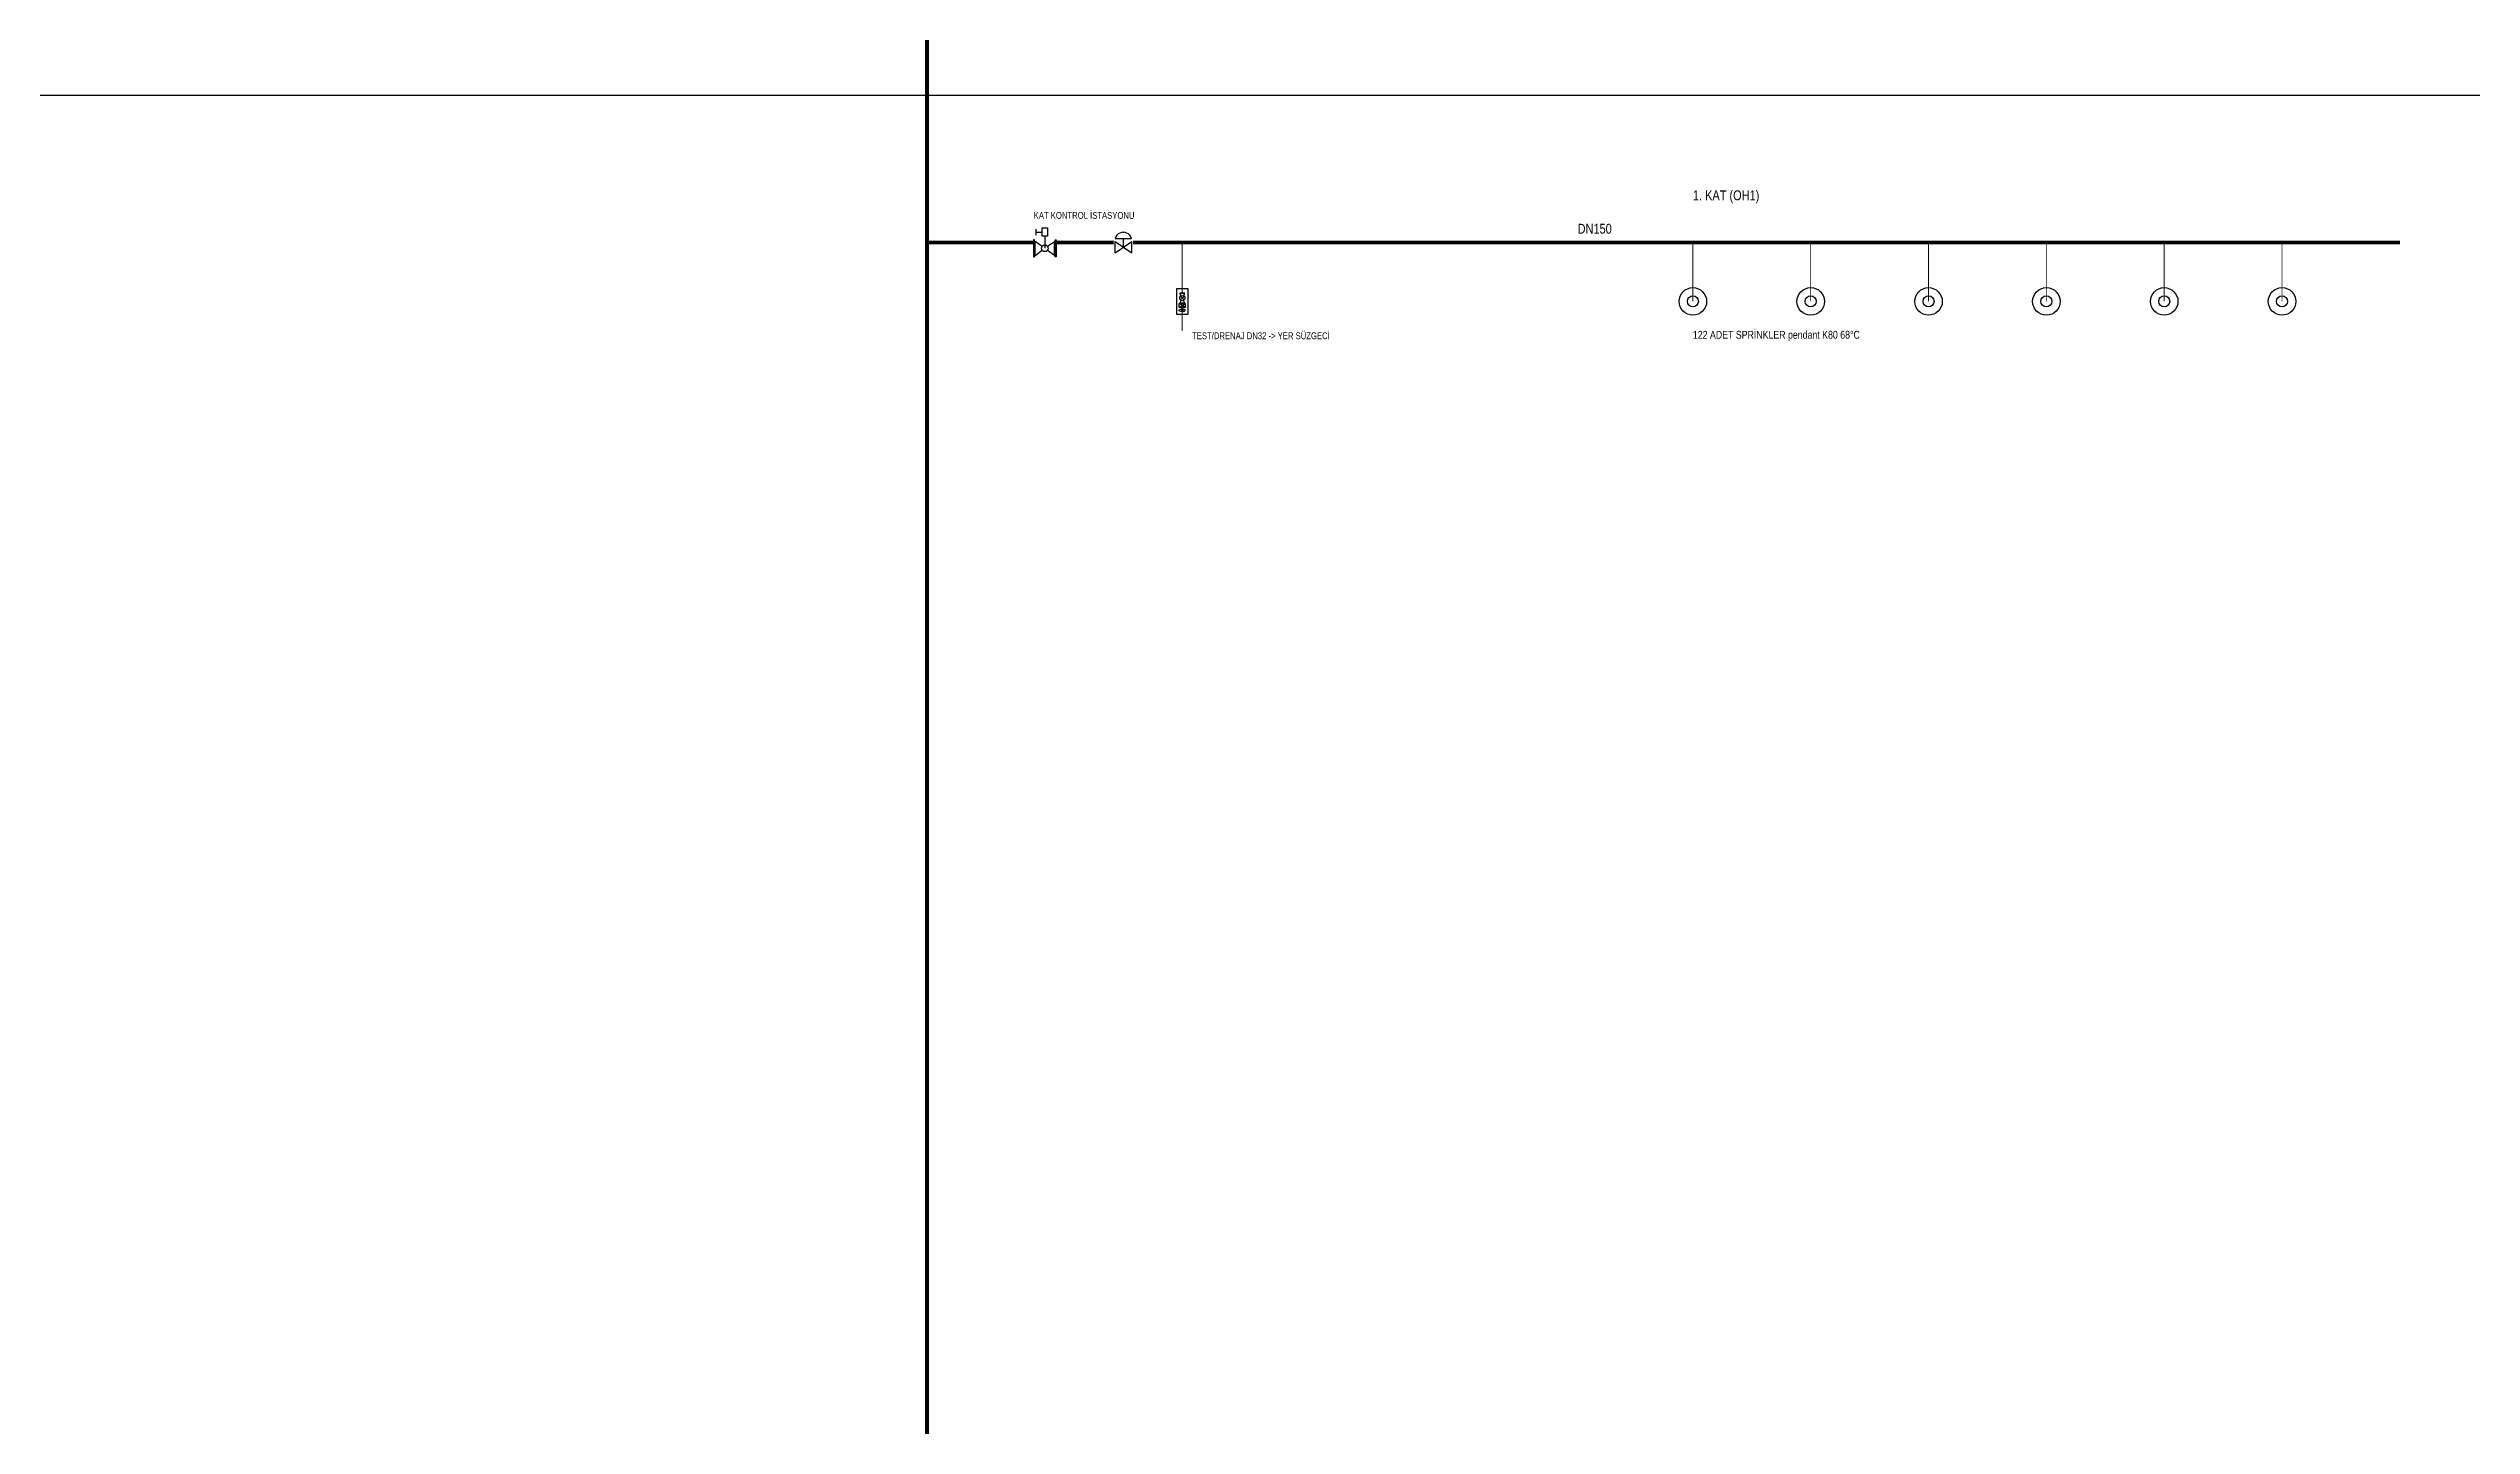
# Model space of a CAD drawing. Header units: centimetres. Extents: x 247996 to 269940, y -458027 to -450648.
# Drawn here: x 258605 to 261073, y -453905 to -452502 of the extents above; entities that cross this region are included whole.
import ezdxf
from ezdxf.enums import TextEntityAlignment as Align

# ---------------------------------------------------------------- set-up
doc = ezdxf.new("R2010")
doc.units = ezdxf.units.CM
for name, color, linetype in [('MTY-SPRINKLER', 15, 'Continuous'), ('MTY-SPRINKLER-BORU', 140, 'Continuous'), ('MTY-SPRINKLER-CAP', 141, 'Continuous'), ('MTY-YANGIN-SEMA', 7, 'Continuous'), ('MTY-YANGIN-VANA', 1, 'Continuous')]:
    doc.layers.add(name, color=color, linetype=linetype)
doc.styles.add('ROTAS', font='arial.ttf')

# ---------------------------------------------------------------- blocks, each defined once
blk = doc.blocks.new('ASL-IZL-KELEBEK')
for p, q in [((-4.4, -6.8), (-17.1, 1.9)), ((-17.1, -22.4), (-17.1, 1.9)), ((-15.3, 12.6), (-15.3, 23.4)), ((-15.3, 12.6), (-15.3, 23.4)), ((-15.3, 12.6), (-15.3, 23.4)), ((-15.3, 12.6), (-15.3, 23.4)), ((-15.3, 18), (-4.7, 18)), ((-15.3, 18), (-4.7, 18)), ((-15.3, 18), (-4.7, 18)), ((-15.3, 18), (-4.7, 18)), ((0.1, 10.8), (0.1, -10.2)), ((4.6, -6.7), (17.1, 1.9)), ((17.1, -22.4), (17.1, 1.9)), ((-17.1, -22.4), (-4.4, -13.6)), ((17.1, -22.4), (4.6, -13.7))]:
    blk.add_line(p, q)
for points in [[(-18.2, 4.8), (-20, 4.8), (-20, -25.2), (-18.2, -25.2), (-18.2, 4.8)], [(4.9, 25.2), (4.9, 10.8), (-4.7, 10.8), (-4.7, 25.2), (4.9, 25.2)], [(4.9, 25.2), (4.9, 10.8), (-4.7, 10.8), (-4.7, 25.2), (4.9, 25.2)], [(4.9, 25.2), (4.9, 10.8), (-4.7, 10.8), (-4.7, 25.2), (4.9, 25.2)], [(4.9, 25.2), (4.9, 10.8), (-4.7, 10.8), (-4.7, 25.2), (4.9, 25.2)], [(18.2, 4.8), (20, 4.8), (20, -25.2), (18.2, -25.2), (18.2, 4.8)]]:
    blk.add_lwpolyline(points)
blk.add_circle((0.1, -10.2), 5.68)
blk = doc.blocks.new('ASL-FS')
for p, q in [((-16.3, 7.7), (16.2, 7.7)), ((-16.2, -20), (-16.2, 2)), ((-16.2, 2), (16.3, -20)), ((-16.2, -20), (16.3, 2)), ((0.1, -9), (0.1, 7.7)), ((16.3, -20), (16.3, 2))]:
    blk.add_line(p, q)
blk.add_lwpolyline([(16.2, 7.7), (14.8, 11.1), (12.8, 14.1), (10.1, 16.6), (7, 18.5), (3.5, 19.6), (-0.1, 20), (-3.7, 19.6), (-7.2, 18.5), (-10.3, 16.6), (-12.9, 14.1), (-15, 11.1), (-16.3, 7.7)])
blk = doc.blocks.new('ASL-TEST')
for p, q in [((-34.2, 4.8), (-31.8, 10.2)), ((-28.5, 10.2), (-26.1, 4.8)), ((-27.4, 0), (-21.1, 0)), ((-21.1, 10.2), (-6.9, -10.2)), ((-21.1, -10.2), (-6.9, 10.2)), ((-21.1, 10.2), (-6.9, -10.2)), ((-21.1, -10.2), (-6.9, 10.2)), ((-6.9, 0), (-5.6, 0)), ((-5.6, 8.4), (3.3, 4)), ((-5.6, -8.4), (-5.6, 8.4)), ((5, -6.3), (17.5, 6.3)), ((5, 6.3), (17.5, -6.3)), ((19.2, 4), (28, 8.4)), ((28, -8.4), (28, 8.4)), ((-34.2, -4.8), (-31.8, -10.2)), ((-28.5, -10.2), (-26.1, -4.8)), ((-5.6, -8.4), (3.3, -4)), ((19.2, -4), (28, -8.4))]:
    blk.add_line(p, q)
for points in [[(-44.2, -18.7), (-44.2, 18.7), (44.2, 18.7), (44.2, -18.7), (-44.2, -18.7)], [(-34.2, -4.8), (-34.2, 4.8)], [(-27.4, -2.4), (-27.4, 2.4), (-33.2, 2.4), (-33.2, -2.4), (-27.4, -2.4)], [(-31.8, 10.2), (-28.5, 10.2)], [(-26.1, -4.8), (-26.1, 4.8)], [(-21.1, -10.2), (-21.1, 10.2), (-6.9, 10.2), (-6.9, -10.2), (-21.1, -10.2)], [(-31.8, -10.2), (-28.5, -10.2)]]:
    blk.add_lwpolyline(points)
blk.add_circle((11.2, 0), 8.88)
blk = doc.blocks.new('ASL-SPR-PE')
for radius in [12.5, 5]:
    blk.add_circle((0, 0), radius)

msp = doc.modelspace()

# ---------------------------------------------------------------- linework, layer by layer
at = {"layer": 'MTY-SPRINKLER-BORU'}
for points, const_width in [([(258650, -456510), (259500, -456510), (259500, -451250)], 4), ([(259500, -452700), (261000, -452700)], 4), ([(259760, -452700), (259760, -452790)], 1), ([(260280, -452700), (260280, -452760)], 0.8), ([(260400, -452700), (260400, -452760)], 0.8), ([(260520, -452700), (260520, -452760)], 0.8), ([(260640, -452700), (260640, -452760)], 0.8), ([(260760, -452700), (260760, -452760)], 0.8), ([(260880, -452700), (260880, -452760)], 0.8)]:
    msp.add_lwpolyline(points, dxfattribs=dict(at, const_width=const_width))
at = {"layer": 'MTY-YANGIN-SEMA'}
msp.add_lwpolyline([(256800, -452550), (263900, -452550)], dxfattribs=at)

# ---------------------------------------------------------------- block references
at = {"layer": 'MTY-SPRINKLER', "xscale": 1.12, "yscale": 1.12}
for p in [(260280, -452760), (260400, -452760), (260520, -452760), (260640, -452760), (260760, -452760), (260880, -452760)]:
    msp.add_blockref('ASL-SPR-PE', p, dxfattribs=at)

# ---------------------------------------------------------------- texts
at = {"layer": 'MTY-YANGIN-VANA', "style": 'ROTAS', "width": 0.8}
msp.add_text('TEST/DRENAJ DN32 -> YER SÜZGECİ', height=7, dxfattribs=at).set_placement((259770, -452795), align=Align.MIDDLE_LEFT)

# ---------------------------------------------------------------- wipeouts: each hides what was drawn before it
for points in [[(260278, -452662.5), (260341.5, -452662.5), (260341.5, -452647.5), (260278, -452647.5)], [(260278.4, -452800), (260420.5, -452800), (260420.5, -452788), (260278.4, -452788)]]:
    msp.add_wipeout(points)

# ---------------------------------------------------------------- next in the draw order: texts
at = {"layer": 'MTY-YANGIN-SEMA', "style": 'ROTAS', "width": 0.8}
msp.add_text('1. KAT (OH1)', height=10, dxfattribs=at).set_placement((260280, -452660), align=Align.BOTTOM_LEFT)
msp.add_text('122 ADET SPRİNKLER pendant K80 68°C', height=8, dxfattribs=at).set_placement((260280, -452790), align=Align.TOP_LEFT)

# ---------------------------------------------------------------- next in the draw order: wipeouts: each hides what was drawn before it
for points in [[(259632, -452700), (259631.1, -452695.4), (259628.5, -452691.5), (259624.6, -452688.9), (259620, -452688), (259615.4, -452688.9), (259611.5, -452691.5), (259608.9, -452695.4), (259608, -452700), (259608.9, -452704.6), (259611.5, -452708.5), (259615.4, -452711.1), (259620, -452712), (259624.6, -452711.1), (259628.5, -452708.5), (259631.1, -452704.6)], [(259710, -452700), (259709.2, -452696.2), (259707.1, -452692.9), (259703.8, -452690.8), (259700, -452690), (259696.2, -452690.8), (259692.9, -452692.9), (259690.8, -452696.2), (259690, -452700), (259690.8, -452703.8), (259692.9, -452707.1), (259696.2, -452709.2), (259700, -452710), (259703.8, -452709.2), (259707.1, -452707.1), (259709.2, -452703.8)], [(260163.6, -452696.5), (260192.4, -452696.5), (260192.4, -452681.5), (260163.6, -452681.5)], [(259768, -452760), (259767.4, -452756.9), (259765.7, -452754.3), (259763.1, -452752.6), (259760, -452752), (259756.9, -452752.6), (259754.3, -452754.3), (259752.6, -452756.9), (259752, -452760), (259752.6, -452763.1), (259754.3, -452765.7), (259756.9, -452767.4), (259760, -452768), (259763.1, -452767.4), (259765.7, -452765.7), (259767.4, -452763.1)]]:
    msp.add_wipeout(points)

# ---------------------------------------------------------------- next in the draw order: block references
at = {"layer": 'MTY-YANGIN-VANA'}
for name, p, xscale, yscale in [('ASL-IZL-KELEBEK', (259620, -452700), 0.5850000000000001, 0.5850000000000001), ('ASL-FS', (259700, -452700), 0.52, 0.52)]:
    msp.add_blockref(name, p, dxfattribs=dict(at, xscale=xscale, yscale=yscale))
at = {"layer": 'MTY-YANGIN-VANA', "xscale": 0.3, "yscale": 0.3, "rotation": 90}
msp.add_blockref('ASL-TEST', (259760, -452760), dxfattribs=at)

# ---------------------------------------------------------------- next in the draw order: texts
at = {"layer": 'MTY-SPRINKLER-CAP', "style": 'ROTAS', "width": 0.8}
msp.add_text('DN150', height=10, dxfattribs=at).set_placement((260180, -452694), align=Align.BOTTOM_CENTER)

# ---------------------------------------------------------------- next in the draw order: wipeouts: each hides what was drawn before it
msp.add_wipeout([(259620.7, -452679.8), (259696.5, -452679.8), (259696.5, -452669.2), (259620.7, -452669.2)])

# ---------------------------------------------------------------- next in the draw order: texts
at = {"layer": 'MTY-YANGIN-VANA', "style": 'ROTAS', "width": 0.8}
msp.add_text('KAT KONTROL İSTASYONU', height=7, dxfattribs=at).set_placement((259660, -452678), align=Align.BOTTOM_CENTER)

doc.saveas('drawing.dxf')
